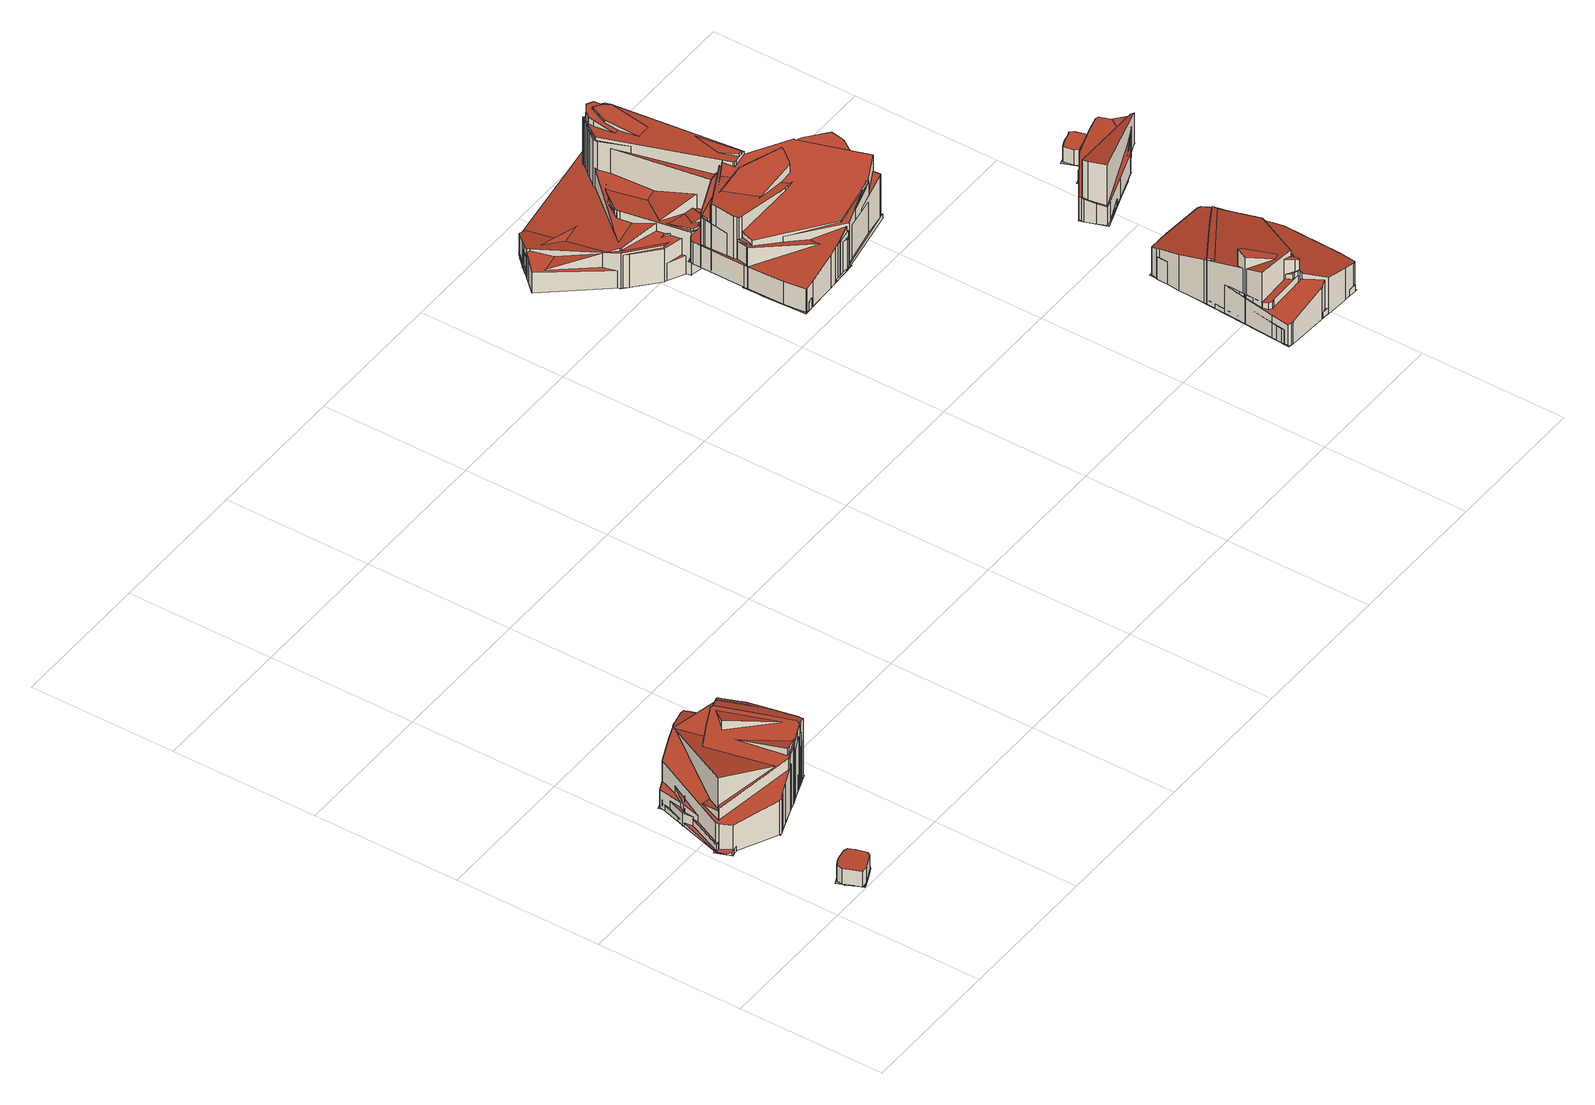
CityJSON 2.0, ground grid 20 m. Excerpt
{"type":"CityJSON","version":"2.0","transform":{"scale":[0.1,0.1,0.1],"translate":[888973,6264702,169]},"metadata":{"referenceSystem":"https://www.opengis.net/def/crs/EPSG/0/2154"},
"CityObjects":{
"building1":{"type":"Building","attributes":{"class":"Building"},"children":["building1-1"]},
"building1-1":{"type":"BuildingPart","parents":["building1"],"geometry":[{"type":"MultiSurface","lod":"2.2","boundaries":[[[0,1,2,3,4,5,6,7,8,9,10,11]],[[12,13,1,0]],[[13,14,2,1]],[[14,15,3,2]],[[15,16,4,3]],[[16,17,5,4]],[[17,18,6,5]],[[18,19,7,6]],[[19,20,8,7]],[[20,21,9,8]],[[21,22,10,9]],[[22,23,11,10]],[[23,12,0,11]],[[24,25,26,27,28,29,30,31,32,33,34,35]],[[36,37,25,24]],[[37,38,26,25]],[[38,39,27,26]],[[39,40,28,27]],[[40,41,29,28]],[[41,42,30,29]],[[42,43,31,30]],[[43,44,32,31]],[[44,45,33,32]],[[45,46,34,33]],[[46,47,35,34]],[[47,36,24,35]],[[48,49,50,51]]],"semantics":{"surfaces":[{"type":"RoofSurface","rf_azimuth":204.11,"rf_slope":2.35},{"type":"WallSurface","on_footprint_edge":true},{"type":"RoofSurface","rf_azimuth":166.05,"rf_slope":3.25},{"type":"GroundSurface"}],"values":[0,1,1,1,1,1,1,1,1,1,1,1,1,2,1,1,1,1,1,1,1,1,1,1,1,1,3]}}]},
"building2":{"type":"Building","attributes":{"class":"Building"},"children":["building2-1"]},
"building2-1":{"type":"BuildingPart","parents":["building2"],"geometry":[{"type":"MultiSurface","lod":"2.2","boundaries":[[[52,53,54,55,56,57,58,59,60,61,62,63,64,65,66,67,68]],[[69,70,53,52]],[[70,71,54,53]],[[71,72,55,54]],[[72,73,56,55]],[[73,74,57,56]],[[74,75,58,57]],[[75,76,59,58]],[[76,77,60,59]],[[77,78,61,60]],[[78,79,62,61]],[[79,80,63,62]],[[80,81,64,63]],[[81,82,65,64]],[[82,83,66,65]],[[83,84,67,66]],[[84,85,68,67]],[[85,69,52,68]],[[86,87,88,89,90,91,92,93,94,95,96,97,98,99,100,101,102]],[[103,104,87,86]],[[104,105,88,87]],[[105,106,89,88]],[[106,107,90,89]],[[107,108,91,90]],[[108,109,92,91]],[[109,110,93,92]],[[110,111,94,93]],[[111,112,95,94]],[[112,113,96,95]],[[113,114,97,96]],[[114,115,98,97]],[[115,116,99,98]],[[116,117,100,99]],[[117,118,101,100]],[[118,119,102,101]],[[119,103,86,102]],[[120,121,122,123,124,125,126,127,128,129,130,131,132]],[[133,134,121,120]],[[134,135,122,121]],[[135,136,123,122]],[[136,137,124,123]],[[137,138,125,124]],[[138,139,126,125]],[[139,140,127,126]],[[140,141,128,127]],[[141,142,129,128]],[[142,143,130,129]],[[143,144,131,130]],[[144,145,132,131]],[[145,133,120,132]],[[146,147,148,149,150,151,152,153,154,155]],[[156,157,147,146]],[[157,158,148,147]],[[158,159,149,148]],[[159,160,150,149]],[[160,161,151,150]],[[161,162,152,151]],[[162,163,153,152]],[[163,164,154,153]],[[164,165,155,154]],[[165,156,146,155]],[[166,167,168,169,170,171,172,173,174,175,176,177,178,179]],[[180,181,167,166]],[[181,182,168,167]],[[182,183,169,168]],[[183,184,170,169]],[[184,185,171,170]],[[185,186,172,171]],[[186,187,173,172]],[[187,188,174,173]],[[188,189,175,174]],[[189,190,176,175]],[[190,191,177,176]],[[191,192,178,177]],[[192,193,179,178]],[[193,180,166,179]],[[194,195,196,197,198,199,200,201,202,203,204,205]],[[206,207,195,194]],[[207,208,196,195]],[[208,209,197,196]],[[209,210,198,197]],[[210,211,199,198]],[[211,212,200,199]],[[212,213,201,200]],[[213,214,202,201]],[[214,215,203,202]],[[215,216,204,203]],[[216,217,205,204]],[[217,206,194,205]],[[218,219,220,221,222,223,224,225,226,227,228,229,230]],[[231,232,219,218]],[[232,233,220,219]],[[233,234,221,220]],[[234,235,222,221]],[[235,236,223,222]],[[236,237,224,223]],[[237,238,225,224]],[[238,239,226,225]],[[239,240,227,226]],[[240,241,228,227]],[[241,242,229,228]],[[242,243,230,229]],[[243,231,218,230]],[[244,245,246,247,248,249,250,251,252,253,254,255]],[[256,257,245,244]],[[257,258,246,245]],[[258,259,247,246]],[[259,260,248,247]],[[260,261,249,248]],[[261,262,250,249]],[[262,239,251,250]],[[239,263,252,251]],[[263,85,253,252]],[[85,264,254,253]],[[264,265,255,254]],[[265,256,244,255]],[[266,267,268,269,270,271,272,273,274,275]],[[276,277,267,266]],[[277,278,268,267]],[[278,209,269,268]],[[209,210,270,269]],[[210,279,271,270]],[[279,280,272,271]],[[280,281,273,272]],[[281,282,274,273]],[[282,283,275,274]],[[283,276,266,275]],[[284,285,286,287,288,289,290,291,292]],[[293,294,285,284]],[[294,295,286,285]],[[295,296,287,286]],[[296,297,288,287]],[[297,212,289,288]],[[212,163,290,289]],[[163,298,291,290]],[[298,299,292,291]],[[299,293,284,292]],[[300,301,302,303,304,305,306,307]],[[308,309,301,300]],[[309,310,302,301]],[[310,296,303,302]],[[296,311,304,303]],[[311,312,305,304]],[[312,313,306,305]],[[313,314,307,306]],[[314,308,300,307]],[[315,316,317,318,319,320,321]],[[322,323,316,315]],[[323,311,317,316]],[[311,324,318,317]],[[324,325,319,318]],[[325,326,320,319]],[[326,327,321,320]],[[327,322,315,321]],[[328,329,330,331,332,333,334,335,336]],[[337,338,329,328]],[[338,339,330,329]],[[339,340,331,330]],[[340,341,332,331]],[[341,212,333,332]],[[212,342,334,333]],[[342,144,335,334]],[[144,336,335]],[[337,328,336]],[[343,344,345,346,347,348,349,350,351]],[[352,353,344,343]],[[353,354,345,344]],[[354,355,346,345]],[[355,356,347,346]],[[356,357,348,347]],[[357,358,349,348]],[[358,359,350,349]],[[359,360,351,350]],[[360,352,343,351]],[[361,362,363,364,365,366,367,368,369,370,371,372,323,373]]],"semantics":{"surfaces":[{"type":"RoofSurface","rf_azimuth":199.01,"rf_slope":16.15},{"type":"WallSurface","on_footprint_edge":true},{"type":"RoofSurface","rf_azimuth":197.76,"rf_slope":15.76},{"type":"RoofSurface","rf_azimuth":10.26,"rf_slope":18.06},{"type":"RoofSurface","rf_azimuth":21,"rf_slope":17.86},{"type":"RoofSurface","rf_azimuth":320.94,"rf_slope":0.268},{"type":"RoofSurface","rf_azimuth":212.14,"rf_slope":19.86},{"type":"RoofSurface","rf_azimuth":178.55,"rf_slope":17.66},{"type":"RoofSurface","rf_azimuth":310.77,"rf_slope":1.35},{"type":"RoofSurface","rf_azimuth":41.02,"rf_slope":15.98},{"type":"RoofSurface","rf_azimuth":242.73,"rf_slope":10.79},{"type":"RoofSurface","rf_azimuth":110.07,"rf_slope":19.19},{"type":"RoofSurface","rf_azimuth":185.96,"rf_slope":18.46},{"type":"RoofSurface","rf_azimuth":169.31,"rf_slope":13.29},{"type":"RoofSurface","rf_azimuth":214.12,"rf_slope":11.61},{"type":"GroundSurface"}],"values":[0,1,1,1,1,1,1,1,1,1,1,1,1,1,1,1,1,1,2,1,1,1,1,1,1,1,1,1,1,1,1,1,1,1,1,1,3,1,1,1,1,1,1,1,1,1,1,1,1,1,4,1,1,1,1,1,1,1,1,1,1,5,1,1,1,1,1,1,1,1,1,1,1,1,1,1,6,1,1,1,1,1,1,1,1,1,1,1,1,7,1,1,1,1,1,1,1,1,1,1,1,1,1,8,1,1,1,1,1,1,1,1,1,1,1,1,9,1,1,1,1,1,1,1,1,1,1,10,1,1,1,1,1,1,1,1,1,11,1,1,1,1,1,1,1,1,12,1,1,1,1,1,1,1,13,1,1,1,1,1,1,1,1,1,14,1,1,1,1,1,1,1,1,1,15]}}]},
"building3":{"type":"Building","attributes":{"class":"Building"},"children":["building3-1"]},
"building3-1":{"type":"BuildingPart","parents":["building3"],"geometry":[{"type":"MultiSurface","lod":"2.2","boundaries":[[[374,375,376,377,378,379,380,381,382,383,384]],[[385,386,375,374]],[[386,387,376,375]],[[387,388,377,376]],[[388,389,378,377]],[[389,390,379,378]],[[390,391,380,379]],[[391,392,381,380]],[[392,393,382,381]],[[393,394,383,382]],[[394,395,384,383]],[[395,385,374,384]],[[396,397,398,399,400,401,402,403,404,405,406,407]],[[408,409,397,396]],[[409,410,398,397]],[[410,411,399,398]],[[411,412,400,399]],[[412,413,401,400]],[[413,414,402,401]],[[414,415,403,402]],[[415,416,404,403]],[[416,417,405,404]],[[417,418,406,405]],[[418,419,407,406]],[[419,408,396,407]],[[420,421,422,423,424,425,426,427,428,429,430]],[[431,432,421,420]],[[432,433,422,421]],[[433,434,423,422]],[[434,435,424,423]],[[435,436,425,424]],[[436,437,426,425]],[[437,438,427,426]],[[438,439,428,427]],[[439,440,429,428]],[[440,441,430,429]],[[441,431,420,430]],[[442,443,444,445,446,447,448,449,450]],[[451,452,443,442]],[[452,453,444,443]],[[453,454,445,444]],[[454,455,446,445]],[[455,456,447,446]],[[456,457,448,447]],[[457,458,449,448]],[[458,459,450,449]],[[459,451,442,450]],[[460,461,462,463,464,465,466,467,468,469,470]],[[471,452,461,460]],[[452,472,462,461]],[[472,473,463,462]],[[473,474,464,463]],[[474,475,465,464]],[[475,476,466,465]],[[476,477,467,466]],[[477,432,468,467]],[[432,478,469,468]],[[478,479,470,469]],[[479,471,460,470]],[[480,481,482,483,484,485,486,487,488,489,490,491]],[[492,493,481,480]],[[493,494,482,481]],[[494,495,483,482]],[[495,496,484,483]],[[496,497,485,484]],[[497,498,486,485]],[[498,499,487,486]],[[499,500,488,487]],[[500,501,489,488]],[[501,502,490,489]],[[502,503,491,490]],[[503,492,480,491]],[[504,505,506,507,508,509,510,511]],[[512,513,505,504]],[[513,514,506,505]],[[514,515,507,506]],[[515,516,508,507]],[[516,517,509,508]],[[517,518,510,509]],[[518,519,511,510]],[[519,512,504,511]],[[520,521,522,523,524,525,526,527,528,529,530,531,532,533,534,535]],[[536,537,521,520]],[[537,538,522,521]],[[538,539,523,522]],[[539,540,524,523]],[[540,541,525,524]],[[541,542,526,525]],[[542,543,527,526]],[[543,544,528,527]],[[544,545,529,528]],[[545,546,530,529]],[[546,547,531,530]],[[547,548,532,531]],[[548,549,533,532]],[[549,550,534,533]],[[550,551,535,534]],[[551,536,520,535]],[[552,553,554,555,556,557,558,559]],[[560,561,553,552]],[[561,562,554,553]],[[562,563,555,554]],[[563,564,556,555]],[[564,413,557,556]],[[413,565,558,557]],[[565,566,559,558]],[[566,560,552,559]],[[567,568,569,570,571,572,573,574,575,576,577]],[[578,579,568,567]],[[579,580,569,568]],[[580,581,570,569]],[[581,582,571,570]],[[582,583,572,571]],[[583,584,573,572]],[[584,585,574,573]],[[585,586,575,574]],[[586,587,576,575]],[[587,588,577,576]],[[588,578,567,577]],[[589,590,591,592,593,594,595,596,597]],[[598,599,590,589]],[[599,600,591,590]],[[600,601,592,591]],[[601,602,593,592]],[[602,603,594,593]],[[603,604,595,594]],[[604,605,596,595]],[[605,606,597,596]],[[606,598,589,597]],[[607,608,609,610,611,612,613,614,615]],[[616,608,607]],[[616,617,609,608]],[[617,618,610,609]],[[618,619,611,610]],[[619,620,612,611]],[[620,621,613,612]],[[621,622,614,613]],[[622,615,614]],[[623,624,625,626,627,628,629,630,631,632,633,634]],[[635,636,624,623]],[[636,637,625,624]],[[637,638,626,625]],[[638,639,627,626]],[[639,640,628,627]],[[640,641,629,628]],[[641,642,630,629]],[[642,643,631,630]],[[643,439,632,631]],[[439,418,633,632]],[[418,644,634,633]],[[644,635,623,634]],[[645,646,647,648,649,650,651,652]],[[653,654,646,645]],[[654,655,647,646]],[[655,656,648,647]],[[656,657,649,648]],[[657,658,650,649]],[[658,659,651,650]],[[659,660,652,651]],[[660,653,645,652]],[[661,662,663,664,665,666,667]],[[668,669,662,661]],[[669,670,663,662]],[[670,671,664,663]],[[671,672,665,664]],[[672,673,666,665]],[[673,674,667,666]],[[674,668,661,667]],[[675,676,677,678,679,680,681]],[[682,683,676,675]],[[683,684,677,676]],[[684,685,678,677]],[[685,686,679,678]],[[686,687,680,679]],[[687,688,681,680]],[[688,682,675,681]],[[689,690,691,692,693,694,695,696,697,698]],[[699,700,690,689]],[[700,701,691,690]],[[701,702,692,691]],[[702,703,693,692]],[[703,704,694,693]],[[704,584,695,694]],[[584,705,696,695]],[[705,706,697,696]],[[706,707,698,697]],[[707,699,689,698]],[[708,709,710,711,712,713]],[[714,715,709,708]],[[715,716,710,709]],[[716,717,711,710]],[[717,718,712,711]],[[718,719,713,712]],[[719,714,708,713]],[[720,721,722,723,724,725,726,727,728,729,730,731,732,453,733,734,735,736]]],"semantics":{"surfaces":[{"type":"RoofSurface","rf_azimuth":327.44,"rf_slope":10.07},{"type":"WallSurface","on_footprint_edge":true},{"type":"RoofSurface","rf_azimuth":143.98,"rf_slope":15.75},{"type":"RoofSurface","rf_azimuth":49.54,"rf_slope":13.15},{"type":"RoofSurface","rf_azimuth":230.07,"rf_slope":17.01},{"type":"RoofSurface","rf_azimuth":228.53,"rf_slope":16.93},{"type":"RoofSurface","rf_azimuth":192.94,"rf_slope":3.02},{"type":"RoofSurface","rf_azimuth":359.15,"rf_slope":8.95},{"type":"RoofSurface","rf_azimuth":263.93,"rf_slope":18.21},{"type":"RoofSurface","rf_azimuth":16.22,"rf_slope":1.34},{"type":"RoofSurface","rf_azimuth":340.48,"rf_slope":7.16},{"type":"RoofSurface","rf_azimuth":179.13,"rf_slope":1.7},{"type":"RoofSurface","rf_azimuth":181.46,"rf_slope":10.84},{"type":"RoofSurface","rf_azimuth":181.23,"rf_slope":11.82},{"type":"RoofSurface","rf_azimuth":171.98,"rf_slope":18.28},{"type":"RoofSurface","rf_azimuth":132.66,"rf_slope":16.36},{"type":"RoofSurface","rf_azimuth":259.14,"rf_slope":14.03},{"type":"RoofSurface","rf_azimuth":224.55,"rf_slope":18.17},{"type":"RoofSurface","rf_azimuth":173.29,"rf_slope":18.95},{"type":"GroundSurface"}],"values":[0,1,1,1,1,1,1,1,1,1,1,1,2,1,1,1,1,1,1,1,1,1,1,1,1,3,1,1,1,1,1,1,1,1,1,1,1,4,1,1,1,1,1,1,1,1,1,5,1,1,1,1,1,1,1,1,1,1,1,6,1,1,1,1,1,1,1,1,1,1,1,1,7,1,1,1,1,1,1,1,1,8,1,1,1,1,1,1,1,1,1,1,1,1,1,1,1,1,9,1,1,1,1,1,1,1,1,10,1,1,1,1,1,1,1,1,1,1,1,11,1,1,1,1,1,1,1,1,1,12,1,1,1,1,1,1,1,1,13,1,1,1,1,1,1,1,1,1,1,1,1,14,1,1,1,1,1,1,1,1,15,1,1,1,1,1,1,1,16,1,1,1,1,1,1,1,17,1,1,1,1,1,1,1,1,1,1,18,1,1,1,1,1,1,19]}}]},
"building4":{"type":"Building","attributes":{"class":"Building"},"children":["building4-1"]},
"building4-1":{"type":"BuildingPart","parents":["building4"],"geometry":[{"type":"MultiSurface","lod":"2.2","boundaries":[[[737,738,739,740,741,742,743,744,745,746,747,748,749,750,751,752,753,754,755,756]],[[757,758,738,737]],[[758,759,739,738]],[[759,760,740,739]],[[760,761,741,740]],[[761,762,742,741]],[[762,763,743,742]],[[763,764,744,743]],[[764,765,745,744]],[[765,766,746,745]],[[766,767,747,746]],[[767,768,748,747]],[[768,769,749,748]],[[769,770,750,749]],[[770,771,751,750]],[[771,772,752,751]],[[772,773,753,752]],[[773,774,754,753]],[[774,775,755,754]],[[775,776,756,755]],[[776,757,737,756]],[[777,778,779,780,781,782,783,784,785,786,787]],[[788,789,778,777]],[[789,790,779,778]],[[790,791,780,779]],[[791,792,781,780]],[[792,793,782,781]],[[793,794,783,782]],[[794,795,784,783]],[[795,796,785,784]],[[796,797,786,785]],[[797,798,787,786]],[[798,788,777,787]],[[799,800,801,802,803,804,805,806,807]],[[808,809,800,799]],[[809,810,801,800]],[[810,811,802,801]],[[811,812,803,802]],[[812,813,804,803]],[[813,814,805,804]],[[814,815,806,805]],[[815,816,807,806]],[[816,808,799,807]],[[817,818,819,820,821,822,823,824,825,826]],[[827,828,818,817]],[[828,829,819,818]],[[829,830,820,819]],[[830,831,821,820]],[[831,832,822,821]],[[832,833,823,822]],[[833,834,824,823]],[[834,835,825,824]],[[835,836,826,825]],[[836,827,817,826]],[[837,838,839,840,841,842,843,844,845,846,847,848,849,850]],[[851,852,838,837]],[[852,853,839,838]],[[853,854,840,839]],[[854,855,841,840]],[[855,856,842,841]],[[856,857,843,842]],[[857,858,844,843]],[[858,859,845,844]],[[859,860,846,845]],[[860,861,847,846]],[[861,862,848,847]],[[862,863,849,848]],[[863,864,850,849]],[[864,851,837,850]],[[865,866,867,868,869,870,871,872,873,874,875,876,877,878,879,880]],[[881,882,866,865]],[[882,883,867,866]],[[883,884,868,867]],[[884,831,869,868]],[[831,885,870,869]],[[885,769,871,870]],[[769,886,872,871]],[[886,770,873,872]],[[770,887,874,873]],[[887,888,875,874]],[[888,889,876,875]],[[889,890,877,876]],[[890,891,878,877]],[[891,892,879,878]],[[892,893,880,879]],[[893,881,865,880]],[[894,895,896,897,898,899,900,901,902,903,904]],[[905,896,895]],[[905,906,897,896]],[[906,907,898,897]],[[907,908,899,898]],[[908,909,900,899]],[[909,816,901,900]],[[816,910,902,901]],[[910,911,903,902]],[[911,912,904,903]],[[912,894,904]],[[913,914,915,916,917,918,919,920,921,922]],[[923,924,914,913]],[[924,925,915,914]],[[925,926,916,915]],[[926,927,917,916]],[[927,928,918,917]],[[928,929,919,918]],[[929,930,920,919]],[[930,931,921,920]],[[931,932,922,921]],[[932,923,913,922]],[[933,934,935,936,937,938,939,940,941,942]],[[943,944,934,933]],[[944,945,935,934]],[[945,946,936,935]],[[946,947,937,936]],[[947,948,938,937]],[[948,949,939,938]],[[949,950,940,939]],[[950,951,941,940]],[[951,952,942,941]],[[952,943,933,942]],[[953,954,955,956,957,958,959,960,961,962,963]],[[964,965,954,953]],[[965,966,955,954]],[[966,967,956,955]],[[967,968,957,956]],[[968,969,958,957]],[[969,970,959,958]],[[970,971,960,959]],[[971,972,961,960]],[[972,973,962,961]],[[973,974,963,962]],[[974,964,953,963]],[[975,976,977,978,979,980]],[[981,982,976,975]],[[982,983,977,976]],[[983,796,978,977]],[[796,984,979,978]],[[984,985,980,979]],[[985,981,975,980]],[[986,987,988,989,990,991,992,993,994,995]],[[996,987,986]],[[996,997,988,987]],[[997,998,989,988]],[[998,999,990,989]],[[999,1000,991,990]],[[1000,1001,992,991]],[[1001,1002,993,992]],[[1002,1003,994,993]],[[1003,1004,995,994]],[[1004,986,995]],[[1005,1006,1007,1008,1009,895,1010,1011,1012,1013,1014,1015]]],"semantics":{"surfaces":[{"type":"RoofSurface","rf_azimuth":178.72,"rf_slope":15.74},{"type":"WallSurface","on_footprint_edge":true},{"type":"RoofSurface","rf_azimuth":269.15,"rf_slope":12.5},{"type":"RoofSurface","rf_azimuth":92.42,"rf_slope":12.9},{"type":"RoofSurface","rf_azimuth":0.418,"rf_slope":9.94},{"type":"RoofSurface","rf_azimuth":311.76,"rf_slope":8.03},{"type":"RoofSurface","rf_azimuth":227.23,"rf_slope":15.86},{"type":"RoofSurface","rf_azimuth":180.86,"rf_slope":19.9},{"type":"RoofSurface","rf_azimuth":233.99,"rf_slope":19.64},{"type":"RoofSurface","rf_azimuth":237.21,"rf_slope":19.55},{"type":"RoofSurface","rf_azimuth":198.59,"rf_slope":17.74},{"type":"RoofSurface","rf_azimuth":254.03,"rf_slope":19.1},{"type":"RoofSurface","rf_azimuth":153.39,"rf_slope":2.63},{"type":"GroundSurface"}],"values":[0,1,1,1,1,1,1,1,1,1,1,1,1,1,1,1,1,1,1,1,1,2,1,1,1,1,1,1,1,1,1,1,1,3,1,1,1,1,1,1,1,1,1,4,1,1,1,1,1,1,1,1,1,1,5,1,1,1,1,1,1,1,1,1,1,1,1,1,1,6,1,1,1,1,1,1,1,1,1,1,1,1,1,1,1,1,7,1,1,1,1,1,1,1,1,1,1,8,1,1,1,1,1,1,1,1,1,1,9,1,1,1,1,1,1,1,1,1,1,10,1,1,1,1,1,1,1,1,1,1,1,11,1,1,1,1,1,1,12,1,1,1,1,1,1,1,1,1,1,13]}}]},
"building5":{"type":"Building","attributes":{"class":"Building"},"children":["building5-1"]},
"building5-1":{"type":"BuildingPart","parents":["building5"],"geometry":[{"type":"MultiSurface","lod":"2.2","boundaries":[[[1016,1017,1018,1019,1020,1021,1022,1023,1024,1025,1026,1027]],[[1028,1029,1017,1016]],[[1029,1030,1018,1017]],[[1030,1031,1019,1018]],[[1031,1032,1020,1019]],[[1032,1033,1021,1020]],[[1033,1034,1022,1021]],[[1034,1035,1023,1022]],[[1035,1036,1024,1023]],[[1036,1037,1025,1024]],[[1037,1038,1026,1025]],[[1038,1039,1027,1026]],[[1039,1028,1016,1027]],[[1040,1041,1042,1043,1044,1045,1046,1047,1048,1049,1050,1051,1052,1053]],[[1054,1055,1041,1040]],[[1055,1056,1042,1041]],[[1056,1057,1043,1042]],[[1057,1058,1044,1043]],[[1058,1059,1045,1044]],[[1059,1060,1046,1045]],[[1060,1061,1047,1046]],[[1061,1062,1048,1047]],[[1062,1063,1049,1048]],[[1063,1064,1050,1049]],[[1064,1065,1051,1050]],[[1065,1066,1052,1051]],[[1066,1067,1053,1052]],[[1067,1054,1040,1053]],[[1068,1069,1070,1071,1072,1073,1074,1075,1076,1077,1078]],[[1079,1080,1069,1068]],[[1080,1081,1070,1069]],[[1081,1082,1071,1070]],[[1082,1083,1072,1071]],[[1083,1084,1073,1072]],[[1084,1085,1074,1073]],[[1085,1086,1075,1074]],[[1086,1087,1076,1075]],[[1087,1088,1077,1076]],[[1088,1089,1078,1077]],[[1089,1079,1068,1078]],[[1090,1091,1092,1093,1094,1095,1096,1097,1098,1099,1100,1101]],[[1102,1103,1091,1090]],[[1103,1104,1092,1091]],[[1104,1105,1093,1092]],[[1105,1106,1094,1093]],[[1106,1107,1095,1094]],[[1107,1108,1096,1095]],[[1108,1109,1097,1096]],[[1109,1110,1098,1097]],[[1110,1111,1099,1098]],[[1111,1112,1100,1099]],[[1112,1113,1101,1100]],[[1113,1102,1090,1101]],[[1114,1115,1116,1117,1118,1119,1120,1121,1122,1123,1124,1125,1126,1127,1128]],[[1129,1130,1115,1114]],[[1130,1131,1116,1115]],[[1131,1132,1117,1116]],[[1132,1133,1118,1117]],[[1133,1134,1119,1118]],[[1134,1135,1120,1119]],[[1135,1136,1121,1120]],[[1136,1137,1122,1121]],[[1137,1138,1123,1122]],[[1138,1139,1124,1123]],[[1139,1140,1125,1124]],[[1140,1141,1126,1125]],[[1141,1142,1127,1126]],[[1142,1067,1128,1127]],[[1067,1129,1114,1128]],[[1143,1144,1145,1146,1147,1148,1149,1150,1151,1152]],[[1153,1154,1144,1143]],[[1154,1155,1145,1144]],[[1155,1156,1146,1145]],[[1156,1157,1147,1146]],[[1157,1158,1148,1147]],[[1158,1159,1149,1148]],[[1159,1160,1150,1149]],[[1160,1161,1151,1150]],[[1161,1162,1152,1151]],[[1162,1153,1143,1152]],[[1163,1164,1165,1166,1167,1168,1169,1170]],[[1171,1172,1164,1163]],[[1172,1173,1165,1164]],[[1173,1174,1166,1165]],[[1174,1175,1167,1166]],[[1175,1176,1168,1167]],[[1176,1177,1169,1168]],[[1177,1178,1170,1169]],[[1178,1171,1163,1170]],[[1179,1180,1181,1182,1183,1184,1185]],[[1186,1187,1180,1179]],[[1187,1188,1181,1180]],[[1188,1189,1182,1181]],[[1189,1190,1183,1182]],[[1190,1191,1184,1183]],[[1191,1192,1185,1184]],[[1192,1186,1179,1185]],[[1193,1194,1195,1196,1197]],[[1198,1199,1194,1193]],[[1199,1200,1195,1194]],[[1200,1201,1196,1195]],[[1201,1202,1197,1196]],[[1202,1198,1193,1197]],[[1203,1204,1205,1206,1207,1208,1209,1210]]],"semantics":{"surfaces":[{"type":"RoofSurface","rf_azimuth":358.97,"rf_slope":12.78},{"type":"WallSurface","on_footprint_edge":true},{"type":"RoofSurface","rf_azimuth":85,"rf_slope":16.71},{"type":"RoofSurface","rf_azimuth":200.32,"rf_slope":17.28},{"type":"RoofSurface","rf_azimuth":168.65,"rf_slope":14.83},{"type":"RoofSurface","rf_azimuth":195.9,"rf_slope":2.38},{"type":"RoofSurface","rf_azimuth":70.29,"rf_slope":17.74},{"type":"RoofSurface","rf_azimuth":297.82,"rf_slope":20.4},{"type":"RoofSurface","rf_azimuth":283.41,"rf_slope":6.1},{"type":"RoofSurface","rf_azimuth":15.95,"rf_slope":8.06},{"type":"GroundSurface"}],"values":[0,1,1,1,1,1,1,1,1,1,1,1,1,2,1,1,1,1,1,1,1,1,1,1,1,1,1,1,3,1,1,1,1,1,1,1,1,1,1,1,4,1,1,1,1,1,1,1,1,1,1,1,1,5,1,1,1,1,1,1,1,1,1,1,1,1,1,1,1,6,1,1,1,1,1,1,1,1,1,1,7,1,1,1,1,1,1,1,1,8,1,1,1,1,1,1,1,9,1,1,1,1,1,10]}}]},
"building6":{"type":"Building","attributes":{"class":"Building"},"children":["building6-1"]},
"building6-1":{"type":"BuildingPart","parents":["building6"],"geometry":[{"type":"MultiSurface","lod":"2.2","boundaries":[[[1211,1212,1213,1214,1215,1216,1217,1218,1219,1220,1221,1222,1223,1224]],[[1225,1226,1212,1211]],[[1226,1227,1213,1212]],[[1227,1228,1214,1213]],[[1228,1229,1215,1214]],[[1229,1230,1216,1215]],[[1230,1231,1217,1216]],[[1231,1232,1218,1217]],[[1232,1233,1219,1218]],[[1233,1234,1220,1219]],[[1234,1235,1221,1220]],[[1235,1236,1222,1221]],[[1236,1237,1223,1222]],[[1237,1238,1224,1223]],[[1238,1225,1211,1224]],[[1239,1240,1241,1242,1243]],[[1244,1245,1240,1239]],[[1245,1246,1241,1240]],[[1246,1247,1242,1241]],[[1247,1248,1243,1242]],[[1248,1244,1239,1243]],[[1249,1250,1251,1252,1253,1254,1255,1256,1257,1258,1259,1260,1261,1262]],[[1263,1264,1250,1249]],[[1264,1265,1251,1250]],[[1265,1266,1252,1251]],[[1266,1267,1253,1252]],[[1267,1268,1254,1253]],[[1268,1269,1255,1254]],[[1269,1270,1256,1255]],[[1270,1271,1257,1256]],[[1271,1272,1258,1257]],[[1272,1273,1259,1258]],[[1273,1274,1260,1259]],[[1274,1275,1261,1260]],[[1275,1276,1262,1261]],[[1276,1263,1249,1262]],[[1277,1278,1279,1280,1281,1282,1283,1284]],[[1285,1278,1277]],[[1286,1280,1279]],[[1286,1287,1281,1280]],[[1287,1288,1282,1281]],[[1288,1289,1283,1282]],[[1289,1290,1284,1283]],[[1290,1285,1277,1284]],[[1291,1292,1293,1294,1295,1296,1297,1298]]],"semantics":{"surfaces":[{"type":"RoofSurface","rf_azimuth":288.3,"rf_slope":13.42},{"type":"WallSurface","on_footprint_edge":true},{"type":"RoofSurface","rf_azimuth":9.34,"rf_slope":17.84},{"type":"RoofSurface","rf_azimuth":178.25,"rf_slope":18.98},{"type":"RoofSurface","rf_azimuth":289.83,"rf_slope":18.72},{"type":"GroundSurface"}],"values":[0,1,1,1,1,1,1,1,1,1,1,1,1,1,1,2,1,1,1,1,1,3,1,1,1,1,1,1,1,1,1,1,1,1,1,1,4,1,1,1,1,1,1,1,5]}}]},
"building7":{"type":"Building","attributes":{"class":"Building"},"children":["building7-1"]},
"building7-1":{"type":"BuildingPart","parents":["building7"],"geometry":[{"type":"MultiSurface","lod":"2.2","boundaries":[[[1299,1300,1301,1302,1303,1304,1305,1306,1307,1308,1309]],[[1310,1311,1300,1299]],[[1311,1312,1301,1300]],[[1312,1313,1302,1301]],[[1313,1314,1303,1302]],[[1314,1315,1304,1303]],[[1315,1316,1305,1304]],[[1316,1317,1306,1305]],[[1317,1318,1307,1306]],[[1318,1319,1308,1307]],[[1319,1320,1309,1308]],[[1320,1310,1299,1309]],[[1321,1322,1323,1324]]],"semantics":{"surfaces":[{"type":"RoofSurface","rf_azimuth":110.72,"rf_slope":1.71},{"type":"WallSurface","on_footprint_edge":true},{"type":"GroundSurface"}],"values":[0,1,1,1,1,1,1,1,1,1,1,1,2]}}]}
},
"vertices":[
[49,27,27],[58,4,27],[66,4,28],[85,13,29],[87,17,29],[86,22,29],[83,32,29],[80,40,29],[74,42,29],[60,40,28],[55,38,28],[50,35,28],[49,27,3],[58,4,3],[66,4,3],[85,13,3],[87,17,3],[86,22,3],[83,32,3],[80,40,3],[74,42,3],[60,40,3],[55,38,3],[50,35,3],[49,23,4],[53,15,4],[58,6,4],[58,5,4],[60,3,5],[61,2,5],[75,8,5],[84,12,6],[89,15,6],[88,18,6],[75,47,5],[58,37,4],[49,23,3],[53,15,3],[58,6,3],[58,5,3],[60,3,3],[61,2,3],[75,8,3],[84,12,3],[89,15,3],[88,18,3],[75,47,3],[58,37,3],[90,15,3],[76,48,3],[45,34,3],[59,1,3],
[11,179,50],[11,175,50],[18,159,50],[73,132,62],[76,131,63],[83,134,66],[94,138,69],[136,153,82],[156,161,88],[172,178,94],[168,202,95],[159,239,96],[153,257,96],[147,270,96],[89,294,82],[76,290,78],[48,280,69],[11,179,9],[11,175,9],[18,159,9],[73,132,9],[76,131,9],[83,134,9],[94,138,9],[136,153,9],[156,161,9],[172,178,9],[168,202,9],[159,239,9],[153,257,9],[147,270,9],[89,294,9],[76,290,9],[48,280,9],[16,178,69],[113,146,92],[116,146,93],[126,149,96],[131,151,97],[147,158,102],[157,161,105],[159,165,106],[159,168,106],[158,172,106],[146,207,106],[127,262,106],[123,264,105],[119,262,103],[100,254,98],[81,245,92],[77,243,90],[16,178,9],[113,146,9],[116,146,9],[126,149,9],[131,151,9],[147,158,9],[157,161,9],[159,165,9],[159,168,9],[158,172,9],[146,207,9],[127,262,9],[123,264,9],[119,262,9],[100,254,9],[81,245,9],[77,243,9],[19,181,112],[117,146,82],[170,181,63],[176,200,60],[177,205,60],[177,208,59],[149,282,64],[145,292,65],[137,311,66],[129,310,69],[105,301,77],[101,300,78],[93,296,81],[19,181,9],[117,146,9],[170,181,9],[176,200,9],[177,205,9],[177,208,9],[149,282,9],[145,292,9],[137,311,9],[129,310,9],[105,301,9],[101,300,9],[93,296,9],[105,235,112],[162,164,103],[173,167,100],[173,171,99],[173,174,99],[164,242,94],[159,254,94],[152,272,94],[151,274,94],[131,266,101],[105,235,9],[162,164,9],[173,167,9],[173,171,9],[173,174,9],[164,242,9],[159,254,9],[152,272,9],[151,274,9],[131,266,9],[23,234,29],[27,183,29],[27,180,29],[43,172,29],[62,163,29],[171,181,28],[177,200,28],[176,206,28],[156,263,29],[142,299,29],[132,312,29],[47,279,29],[38,273,29],[36,270,29],[23,234,9],[27,183,9],[27,180,9],[43,172,9],[62,163,9],[171,181,9],[177,200,9],[176,206,9],[156,263,9],[142,299,9],[132,312,9],[47,279,9],[38,273,9],[36,270,9],[21,181,28],[24,160,25],[130,151,55],[174,168,72],[174,171,73],[160,252,84],[153,269,85],[150,271,85],[61,281,59],[58,281,58],[54,279,57],[25,235,40],[21,181,9],[24,160,9],[130,151,9],[174,168,9],[174,171,9],[160,252,9],[153,269,9],[150,271,9],[61,281,9],[58,281,9],[54,279,9],[25,235,9],[6,175,10],[9,163,11],[13,158,12],[17,157,14],[174,169,63],[168,230,61],[168,233,61],[138,309,51],[137,312,50],[135,312,50],[62,285,27],[40,277,20],[35,273,18],[6,175,9],[9,163,9],[13,158,9],[17,157,9],[174,169,9],[168,230,9],[168,233,9],[138,309,9],[137,312,9],[135,312,9],[62,285,9],[40,277,9],[35,273,9],[20,179,36],[36,166,35],[150,158,33],[169,186,34],[165,220,34],[162,244,35],[157,260,35],[137,312,36],[53,281,37],[48,280,37],[39,276,37],[34,274,37],[20,179,9],[36,166,9],[150,158,9],[169,186,9],[165,220,9],[162,244,9],[157,260,9],[53,281,9],[39,276,9],[34,274,9],[95,250,90],[115,150,104],[118,149,104],[174,168,88],[174,171,88],[164,240,77],[163,243,76],[155,266,74],[144,269,76],[112,257,85],[95,250,9],[115,150,9],[118,149,9],[164,240,9],[163,243,9],[155,266,9],[144,269,9],[112,257,9],[13,175,41],[23,160,39],[71,137,40],[173,175,55],[159,253,67],[153,269,69],[152,272,70],[60,284,64],[35,239,54],[13,175,9],[23,160,9],[71,137,9],[173,175,9],[159,253,9],[60,284,9],[35,239,9],[15,178,65],[109,166,80],[163,163,87],[173,175,85],[162,246,60],[151,276,49],[139,306,38],[33,238,47],[15,178,9],[109,166,9],[163,163,9],[162,246,9],[151,276,9],[139,306,9],[33,238,9],[7,175,19],[166,195,72],[162,246,73],[161,249,72],[128,310,64],[40,263,33],[39,262,32],[7,175,9],[166,195,9],[161,249,9],[128,310,9],[40,263,9],[39,262,9],[18,160,10],[142,156,39],[175,169,47],[160,247,40],[160,250,39],[153,269,37],[143,296,34],[101,300,24],[24,229,9],[18,160,9],[142,156,9],[175,169,9],[160,247,9],[160,250,9],[143,296,9],[26,161,46],[73,137,51],[123,148,61],[152,231,75],[158,256,79],[157,259,79],[151,272,80],[42,241,58],[33,232,55],[26,161,9],[73,137,9],[123,148,9],[152,231,9],[158,256,9],[157,259,9],[151,272,9],[42,241,9],[33,232,9],[137,313,9],[58,284,9],[32,275,9],[44,243,9],[32,238,9],[22,234,9],[39,189,9],[4,177,9],[12,155,9],[57,172,9],[73,130,9],[176,168,9],[180,200,9],
[687,783,207],[688,780,207],[715,698,195],[782,683,183],[800,718,184],[836,834,190],[801,864,198],[796,865,199],[795,865,199],[708,814,207],[688,787,207],[687,783,129],[688,780,129],[715,698,129],[782,683,129],[800,718,129],[836,834,129],[801,864,129],[796,865,129],[795,865,129],[708,814,129],[688,787,129],[594,825,160],[654,757,185],[656,755,185],[788,706,224],[795,868,198],[773,886,190],[771,887,190],[769,887,189],[635,883,159],[614,865,158],[610,861,157],[605,855,157],[594,825,129],[654,757,129],[656,755,129],[788,706,129],[795,868,129],[773,886,129],[771,887,129],[769,887,129],[635,883,129],[614,865,129],[610,861,129],[605,855,129],[605,854,171],[606,851,172],[649,752,183],[689,719,183],[797,707,169],[799,789,154],[732,851,153],[631,883,162],[627,879,164],[619,870,166],[611,862,169],[605,854,129],[606,851,129],[649,752,129],[689,719,129],[797,707,129],[799,789,129],[732,851,129],[631,883,129],[627,879,129],[619,870,129],[611,862,129],[651,750,180],[656,745,180],[687,717,180],[785,684,191],[760,879,232],[756,878,231],[731,848,219],[676,782,193],[671,776,190],[651,750,129],[656,745,129],[687,717,129],[785,684,129],[760,879,129],[756,878,129],[731,848,129],[676,782,129],[671,776,129],[584,832,161],[656,745,155],[688,717,155],[720,700,158],[724,700,159],[776,742,179],[788,775,189],[703,810,180],[606,851,169],[602,852,169],[597,847,167],[584,832,129],[688,717,129],[720,700,129],[724,700,129],[776,742,129],[788,775,129],[703,810,129],[602,852,129],[597,847,129],[726,840,264],[779,683,265],[780,681,265],[783,681,265],[801,682,266],[780,857,267],[778,863,267],[769,871,267],[765,875,266],[757,874,266],[752,872,266],[737,858,265],[726,840,129],[779,683,129],[780,681,129],[783,681,129],[801,682,129],[780,857,129],[778,863,129],[769,871,129],[765,875,129],[757,874,129],[752,872,129],[737,858,129],[687,784,202],[718,701,197],[719,698,197],[788,681,186],[798,681,185],[799,687,184],[808,858,183],[696,803,201],[687,784,129],[718,701,129],[719,698,129],[788,681,129],[798,681,129],[799,687,129],[808,858,129],[696,803,129],[739,852,274],[742,831,267],[743,827,266],[771,711,229],[776,702,226],[780,700,226],[784,704,227],[784,707,228],[785,711,229],[767,851,275],[761,867,280],[751,871,281],[747,868,279],[743,865,278],[741,862,277],[739,859,276],[739,852,129],[742,831,129],[743,827,129],[771,711,129],[776,702,129],[780,700,129],[784,704,129],[784,707,129],[785,711,129],[767,851,129],[761,867,129],[751,871,129],[747,868,129],[743,865,129],[741,862,129],[739,859,129],[654,755,159],[729,714,157],[796,698,156],[800,698,156],[823,818,154],[773,886,155],[770,888,155],[765,888,155],[654,755,129],[729,714,129],[796,698,129],[800,698,129],[823,818,129],[770,888,129],[765,888,129],[729,830,252],[760,700,242],[784,699,240],[789,700,239],[793,702,239],[771,872,248],[767,877,249],[759,881,250],[757,880,250],[754,878,251],[732,845,252],[729,830,129],[760,700,129],[784,699,129],[789,700,129],[793,702,129],[771,872,129],[767,877,129],[759,881,129],[757,880,129],[754,878,129],[732,845,129],[725,843,259],[725,837,259],[780,694,261],[792,697,261],[781,853,261],[779,867,261],[777,869,261],[775,871,261],[749,872,260],[725,843,129],[725,837,129],[780,694,129],[792,697,129],[781,853,129],[779,867,129],[777,869,129],[775,871,129],[749,872,129],[630,881,129],[641,785,130],[650,753,132],[807,802,162],[816,810,164],[811,854,163],[806,859,162],[634,883,130],[633,883,129],[641,785,129],[650,753,129],[807,802,129],[816,810,129],[811,854,129],[806,859,129],[634,883,129],[605,816,130],[652,753,139],[743,734,158],[796,734,169],[800,735,170],[814,851,174],[810,856,173],[804,861,171],[767,881,164],[627,879,134],[610,861,131],[605,820,130],[605,816,129],[652,753,129],[743,734,129],[796,734,129],[800,735,129],[814,851,129],[810,856,129],[804,861,129],[767,881,129],[605,820,129],[733,847,243],[739,828,246],[791,682,269],[795,682,271],[783,851,259],[779,864,257],[758,878,250],[754,874,248],[733,847,129],[739,828,129],[791,682,129],[795,682,129],[783,851,129],[779,864,129],[758,878,129],[754,874,129],[607,857,139],[656,757,170],[738,700,199],[742,700,200],[758,743,194],[736,846,167],[616,868,139],[607,857,129],[656,757,129],[738,700,129],[742,700,129],[758,743,129],[736,846,129],[616,868,129],[746,841,275],[772,703,243],[777,704,243],[770,846,278],[770,848,278],[761,857,280],[751,862,281],[746,841,129],[772,703,129],[777,704,129],[770,846,129],[770,848,129],[761,857,129],[751,862,129],[652,752,166],[662,742,166],[727,712,175],[773,738,192],[773,741,192],[771,875,223],[767,877,222],[766,877,222],[705,813,193],[679,783,180],[652,752,129],[662,742,129],[727,712,129],[773,738,129],[773,741,129],[771,875,129],[766,877,129],[705,813,129],[679,783,129],[743,856,241],[746,828,243],[763,817,249],[777,843,253],[764,875,247],[762,875,246],[743,856,129],[746,828,129],[763,817,129],[777,843,129],[764,875,129],[762,875,129],[778,681,129],[802,681,129],[799,747,129],[776,745,129],[776,754,129],[773,757,129],[838,834,129],[767,892,129],[705,822,129],[633,885,129],[584,833,129],[660,765,129],[648,752,129],[717,752,129],[743,730,129],[714,697,129],[778,700,129],
[708,690,189],[708,619,189],[709,564,190],[712,534,191],[712,533,191],[725,533,194],[763,534,205],[774,535,208],[780,536,210],[867,552,234],[869,554,235],[896,603,242],[896,607,242],[896,624,242],[885,648,239],[776,699,208],[751,699,201],[717,698,191],[713,697,190],[708,694,189],[708,690,155],[708,619,155],[709,564,155],[712,534,155],[712,533,155],[725,533,155],[763,534,155],[774,535,155],[780,536,155],[867,552,155],[869,554,155],[896,603,155],[896,607,155],[896,624,155],[885,648,155],[776,699,155],[751,699,155],[717,698,155],[713,697,155],[708,694,155],[761,668,211],[762,639,204],[762,629,202],[762,626,201],[803,549,184],[807,547,184],[879,553,186],[884,554,186],[898,557,187],[898,561,187],[895,602,197],[761,668,155],[762,639,155],[762,629,155],[762,626,155],[803,549,155],[807,547,155],[879,553,155],[884,554,155],[898,557,155],[898,561,155],[895,602,155],[714,694,172],[714,687,174],[786,537,209],[787,536,209],[894,556,205],[896,616,191],[896,629,189],[893,649,184],[714,697,171],[714,694,155],[714,687,155],[786,537,155],[787,536,155],[894,556,155],[896,616,155],[896,629,155],[893,649,155],[714,697,155],[708,613,218],[791,537,204],[800,536,203],[801,536,202],[808,539,201],[897,591,186],[896,619,186],[895,622,186],[712,636,218],[709,616,218],[708,613,155],[791,537,155],[800,536,155],[801,536,155],[808,539,155],[897,591,155],[896,619,155],[895,622,155],[712,636,155],[709,616,155],[710,659,258],[710,635,255],[711,631,255],[712,628,254],[716,627,254],[793,619,246],[799,619,245],[813,619,244],[816,620,244],[841,626,242],[885,642,239],[885,649,240],[773,698,256],[710,666,258],[710,659,155],[710,635,155],[711,631,155],[712,628,155],[716,627,155],[793,619,155],[799,619,155],[813,619,155],[816,620,155],[841,626,155],[885,642,155],[885,649,155],[773,698,155],[710,666,155],[709,674,230],[710,636,222],[713,618,219],[715,615,219],[808,539,221],[869,556,236],[896,607,252],[896,621,255],[896,624,256],[870,647,255],[777,698,248],[768,699,247],[758,699,245],[715,684,233],[709,680,231],[709,677,231],[709,674,155],[710,636,155],[713,618,155],[715,615,155],[869,556,155],[896,621,155],[870,647,155],[777,698,155],[768,699,155],[758,699,155],[715,684,155],[709,680,155],[709,677,155],[707,591,155],[710,532,155],[715,533,157],[870,559,213],[895,592,223],[896,599,223],[884,647,219],[714,697,158],[710,697,156],[710,694,156],[710,677,156],[715,533,155],[870,559,155],[895,592,155],[896,599,155],[884,647,155],[710,697,155],[710,694,155],[710,677,155],[714,667,251],[717,637,242],[717,633,242],[816,628,261],[819,631,262],[827,644,268],[828,648,269],[775,671,265],[716,671,252],[714,670,251],[714,667,155],[717,637,155],[717,633,155],[816,628,155],[819,631,155],[827,644,155],[828,648,155],[775,671,155],[716,671,155],[714,670,155],[715,612,225],[804,547,223],[868,553,237],[898,567,247],[854,648,263],[854,649,263],[776,696,262],[726,670,245],[722,666,243],[720,663,242],[715,612,155],[804,547,155],[868,553,155],[898,567,155],[854,648,155],[854,649,155],[776,696,155],[726,670,155],[722,666,155],[720,663,155],[715,570,172],[716,539,169],[716,536,168],[716,532,168],[894,554,224],[896,555,225],[883,641,230],[765,699,200],[715,587,174],[715,584,173],[715,581,173],[715,570,155],[716,539,155],[716,536,155],[716,532,155],[894,554,155],[896,555,155],[883,641,155],[765,699,155],[715,587,155],[715,584,155],[715,581,155],[710,679,235],[710,672,233],[866,555,209],[898,557,212],[866,647,239],[759,688,243],[710,679,155],[710,672,155],[866,555,155],[866,647,155],[759,688,155],[736,534,155],[755,534,156],[769,535,157],[798,536,158],[807,537,158],[899,554,162],[899,557,161],[895,649,159],[890,651,159],[806,648,156],[755,534,155],[769,535,155],[798,536,155],[807,537,155],[899,554,155],[899,557,155],[895,649,155],[890,651,155],[806,648,155],[781,622,155],[778,700,155],[708,697,155],[711,620,155],[706,619,155],[810,536,155],[810,549,155],[900,554,155],[895,651,155],[805,648,155],[806,623,155],
[981,153,234],[982,148,234],[1047,26,219],[1078,24,212],[1095,24,208],[1099,25,207],[1101,49,207],[1104,128,207],[1102,139,207],[1079,213,213],[1072,209,214],[1040,190,221],[981,153,163],[982,148,163],[1047,26,163],[1078,24,163],[1095,24,163],[1099,25,163],[1101,49,163],[1104,128,163],[1102,139,163],[1079,213,163],[1072,209,163],[1040,190,163],[977,72,255],[1027,66,256],[1077,141,232],[1080,217,209],[1080,218,209],[1079,221,208],[1078,228,206],[1073,230,206],[1016,234,206],[987,235,206],[985,227,209],[985,223,210],[982,193,219],[981,157,230],[977,72,163],[1027,66,163],[1077,141,163],[1080,217,163],[1080,218,163],[1079,221,163],[1078,228,163],[1073,230,163],[1016,234,163],[987,235,163],[985,227,163],[985,223,163],[982,193,163],[981,157,163],[974,33,195],[977,31,196],[980,30,197],[1035,27,212],[1044,30,215],[1046,37,217],[1045,43,217],[1027,134,222],[1025,144,222],[983,185,214],[975,57,198],[974,33,163],[977,31,163],[980,30,163],[1035,27,163],[1044,30,163],[1046,37,163],[1045,43,163],[1027,134,163],[1025,144,163],[983,185,163],[975,57,163],[977,71,209],[979,64,210],[983,61,211],[985,61,212],[1032,54,225],[1032,58,224],[1032,61,224],[1025,101,220],[986,224,204],[985,214,204],[985,210,204],[978,105,208],[977,71,163],[979,64,163],[983,61,163],[985,61,163],[1032,54,163],[1032,58,163],[1032,61,163],[1025,101,163],[986,224,163],[985,214,163],[985,210,163],[978,105,163],[975,58,169],[976,35,169],[976,32,169],[1097,23,173],[1100,36,174],[1103,116,175],[1102,130,175],[1101,133,175],[1076,226,175],[1067,229,174],[1064,230,174],[1012,234,172],[993,235,172],[990,234,171],[981,157,170],[975,58,163],[976,35,163],[976,32,163],[1097,23,163],[1100,36,163],[1103,116,163],[1102,130,163],[1101,133,163],[1076,226,163],[1067,229,163],[1064,230,163],[1012,234,163],[993,235,163],[990,234,163],[982,162,202],[1019,58,229],[1021,57,230],[1025,55,230],[1028,54,230],[1104,131,198],[1104,138,196],[1076,173,189],[983,176,198],[982,166,201],[982,162,163],[1019,58,163],[1021,57,163],[1025,55,163],[1028,54,163],[1104,131,163],[1104,138,163],[1076,173,163],[983,176,163],[982,166,163],[977,96,266],[1025,59,246],[1030,56,244],[1031,57,244],[1031,60,245],[986,107,268],[981,109,270],[980,108,270],[977,96,163],[1025,59,163],[1030,56,163],[1031,57,163],[1031,60,163],[986,107,163],[981,109,163],[980,108,163],[974,39,185],[1099,50,183],[1103,113,189],[1096,142,192],[984,179,199],[982,159,197],[974,43,185],[974,39,163],[1099,50,163],[1103,113,163],[1096,142,163],[984,179,163],[982,159,163],[974,43,163],[981,119,202],[1104,137,184],[1103,140,184],[1077,166,187],[984,226,197],[981,119,163],[1104,137,163],[1103,140,163],[1077,166,163],[984,226,163],[973,31,163],[1100,23,163],[1102,57,163],[1100,57,163],[1105,141,163],[1076,143,163],[1081,230,163],[985,236,163],
[1012,351,206],[1012,348,206],[1017,334,202],[1022,322,199],[1031,324,199],[1071,337,199],[1114,352,199],[1157,381,202],[1136,412,211],[1131,413,212],[1112,408,212],[1072,395,212],[1065,391,212],[1012,355,207],[1012,351,170],[1012,348,170],[1017,334,170],[1022,322,170],[1031,324,170],[1071,337,170],[1114,352,170],[1157,381,170],[1136,412,170],[1131,413,170],[1112,408,170],[1072,395,170],[1065,391,170],[1012,355,170],[1013,351,264],[1014,344,264],[1024,323,262],[1159,378,217],[1155,380,218],[1013,351,170],[1014,344,170],[1024,323,170],[1159,378,170],[1155,380,170],[1025,323,168],[1029,324,169],[1033,325,171],[1038,326,172],[1059,333,179],[1113,355,198],[1148,374,209],[1156,383,212],[1143,402,207],[1130,413,203],[1108,407,195],[1088,400,188],[1067,381,181],[1053,367,177],[1025,323,170],[1029,324,170],[1033,325,170],[1038,326,170],[1059,333,170],[1113,355,170],[1148,374,170],[1156,383,170],[1143,402,170],[1130,413,170],[1108,407,170],[1088,400,170],[1067,381,170],[1053,367,170],[1042,327,171],[1081,340,170],[1100,346,170],[1148,394,180],[1144,401,183],[1121,411,189],[1065,392,189],[1050,367,183],[1042,327,170],[1148,394,170],[1144,401,170],[1121,411,170],[1065,392,170],[1050,367,170],[1134,416,170],[1063,393,170],[1068,374,170],[1010,354,170],[1022,319,170],[1115,352,170],[1111,363,170],[1160,378,170],
[1087,429,192],[1089,415,192],[1093,410,192],[1107,413,192],[1117,416,192],[1120,418,192],[1120,422,192],[1116,433,192],[1112,438,192],[1108,436,192],[1096,433,192],[1087,429,169],[1089,415,169],[1093,410,169],[1107,413,169],[1117,416,169],[1120,418,169],[1120,422,169],[1116,433,169],[1112,438,169],[1108,436,169],[1096,433,169],[1114,439,169],[1083,429,169],[1091,407,169],[1122,417,169]
]}
